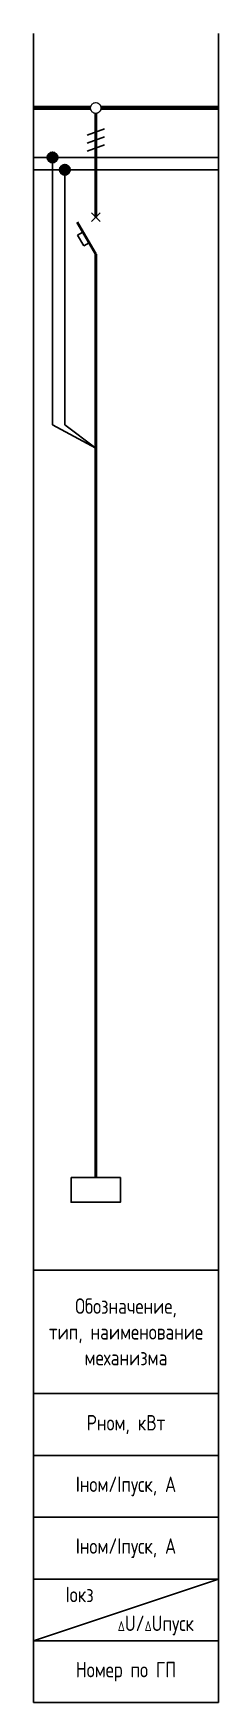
# Model space of a CAD drawing. Header units: millimetres. Extents: x 0 to 1288, y 0 to 697.
# Drawn here: x 1257.5 to 1287.5, y 427.1 to 697.3 of the extents above.
import ezdxf

# ---------------------------------------------------------------- set-up
doc = ezdxf.new("R2010")
doc.units = ezdxf.units.MM
doc.set_wipeout_variables(frame=1)
doc.layers.get('0').update_dxf_attribs({"lineweight": 25})
for name, color, linetype, lineweight in [('OFORMLENIE', 7, 'Continuous', 25), ('ЭТО_0.25', 134, 'Continuous', 25), ('ЭТО_схема 0.5', 3, 'Continuous', 50), ('ЭТО_текст', 1, 'Continuous', 15)]:
    doc.layers.add(name, color=color, linetype=linetype, lineweight=lineweight)
doc.styles.add('GOST_2.304', font='CS_Gost2304.shx')

# ---------------------------------------------------------------- blocks, each defined once
blk = doc.blocks.new('Пустая точка')
blk.add_circle((0, 0), 0.75)
blk.add_wipeout([(-0.49, 0.57), (-0.36, 0.66), (-0.18, 0.73), (-0.06, 0.75), (0.06, 0.75), (0.18, 0.73), (0.34, 0.67), (0.48, 0.58), (0.58, 0.48), (0.67, 0.34), (0.72, 0.21), (0.75, -0.05), (0.73, -0.17), (0.67, -0.35), (0.59, -0.46), (0.48, -0.58), (0.34, -0.67), (0.17, -0.73), (0.05, -0.75), (-0.13, -0.74), (-0.29, -0.69), (-0.39, -0.64), (-0.51, -0.55), (-0.61, -0.44), (-0.68, -0.31), (-0.73, -0.18), (-0.75, -0.06), (-0.74, 0.1), (-0.72, 0.22), (-0.65, 0.37), (-0.59, 0.46)])
blk = doc.blocks.new('точка')
h = blk.add_hatch(color=256)
h.dxf.hatch_style = 1
edge = h.paths.add_edge_path()
edge.add_arc((0, 0), 0.75, 0, 360)
blk.add_circle((0, 0), 0.75)
blk = doc.blocks.new('*U10')
for p, q in [((0, 0), (0, -17.68)), ((0, -23.68), (-3, -18.48)), ((0, -23.68), (0, -55.05))]:
    blk.add_line(p, q)
at = {"lineweight": 25}
for p, q in [((-7, -8), (-7, -51.27)), ((-5, -10), (-5, -51.27)), ((0.71, -18.38), (-0.71, -16.97)), ((0.71, -16.97), (-0.71, -18.38)), ((-2.08, -20.08), (-2.94, -20.58)), ((-2.94, -20.58), (-1.94, -22.31)), ((-1.94, -22.31), (-1.08, -21.81)), ((-7, -51.27), (0, -55.05)), ((-7, -51.27), (0, -55.05)), ((-5, -51.27), (0, -55.05))]:
    blk.add_line(p, q, dxfattribs=at)
for p in [(-7, -8), (-5, -10)]:
    blk.add_blockref('точка', p, dxfattribs=at)
blk.add_blockref('Пустая точка', (0, 0), dxfattribs=at)

msp = doc.modelspace()

# ---------------------------------------------------------------- linework, layer by layer
at = {"layer": 'ЭТО_0.25'}
for p, q in [((1257.52, 697.25), (1257.52, 427.13)), ((1287.52, 697.25), (1287.52, 427.13)), ((1257.52, 677.18), (1287.52, 677.18)), ((1257.52, 675.18), (1287.52, 675.18)), ((1257.52, 497.13), (1287.52, 497.13)), ((1287.52, 497.13), (1287.52, 427.13)), ((1257.52, 477.13), (1287.52, 477.13)), ((1257.52, 467.13), (1287.52, 467.13)), ((1257.52, 457.13), (1287.52, 457.13)), ((1257.52, 437.13), (1287.52, 447.13)), ((1257.52, 447.13), (1287.52, 447.13)), ((1257.52, 437.13), (1287.52, 437.13)), ((1257.52, 427.13), (1287.52, 427.13))]:
    msp.add_line(p, q, dxfattribs=at)
msp.add_lwpolyline([(1263.62, 512.1), (1271.62, 512.1), (1271.62, 508.1), (1263.62, 508.1)], close=True, dxfattribs=at)
at = {"layer": 'ЭТО_схема 0.5', "lineweight": 200}
msp.add_line((1257.52, 685.18), (1287.52, 685.18), dxfattribs=at)
at = {"layer": 'ЭТО_схема 0.5'}
msp.add_lwpolyline([(1267.62, 630.13), (1267.62, 512.1)], dxfattribs=at)

# ---------------------------------------------------------------- texts
at = {"layer": 'ЭТО_текст', "char_height": 2.5, "attachment_point": 5, "style": 'GOST_2.304'}
for s, insert, width in [('Обозначение,\\Pтип, наименование механизма', (1272.52, 487.13), 30), ('Рном, кВт', (1272.52, 472.13), 30), ('Iном/Iпуск, А', (1272.52, 462.13), 30), ('Iном/Iпуск, А', (1272.52, 452.13), 30), ('Iокз', (1265.02, 444.63), 15), ('{\\H0.64x;Δ}U/{\\H0.64x;Δ}Uпуск', (1277.35, 439.63), 20.3348), ('Номер по ГП ', (1272.52, 432.13), 30)]:
    msp.add_mtext(s, dxfattribs=dict(at, insert=insert, width=width))

# ---------------------------------------------------------------- next in the draw order: block references
at = {"layer": 'ЭТО_схема 0.5'}
msp.add_blockref('*U10', (1267.62, 685.18), dxfattribs=at)

# ---------------------------------------------------------------- next in the draw order: linework, layer by layer
at = {"layer": 'OFORMLENIE'}
for p, q in [((1266.21, 680.76), (1269.02, 681.81)), ((1266.21, 679.47), (1269.02, 680.52)), ((1266.21, 678.18), (1269.02, 679.23))]:
    msp.add_line(p, q, dxfattribs=at)

doc.saveas('drawing.dxf')
